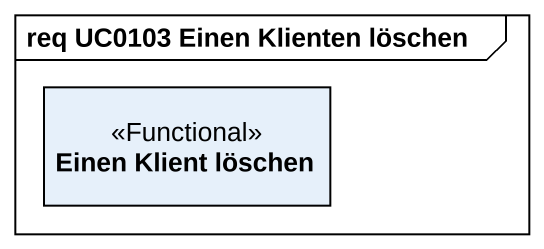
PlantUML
@startuml
mainframe req UC0103 Einen Klienten löschen
hide circle
hide empty members
class "Einen Klient löschen" as Einen_Klient_löschen <<Functional>>
@enduml
